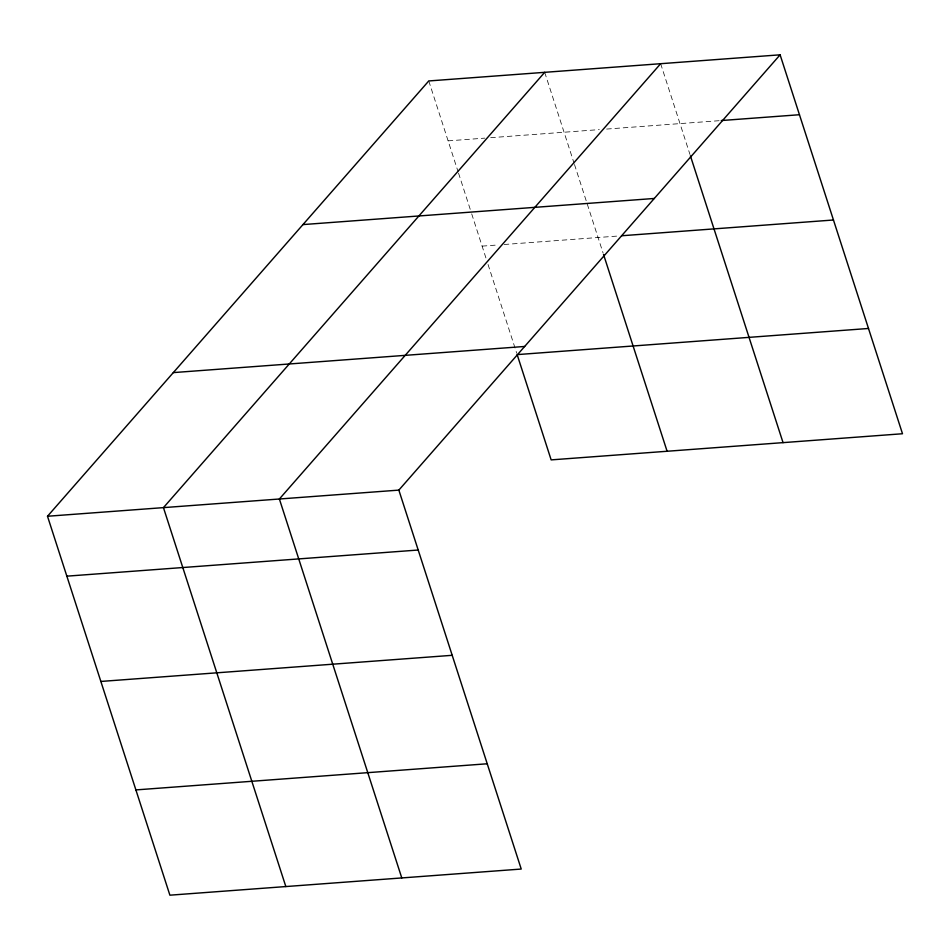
<?xml version="1.0" encoding="UTF-8"?>
<svg xmlns="http://www.w3.org/2000/svg" width="950" height="950" viewBox="0 0 950 950"><rect width="100%" height="100%" fill="white"/><g stroke="black" fill="none" stroke-linecap="round" stroke-linejoin="round"><path stroke-width="0.71" stroke-dasharray="4.75 3.56" d="M448.115 140.861L484.809 138.13M490.675 137.691L599.284 129.616M606.622 129.069L719.815 120.65M482.125 246.133L498.263 244.934M504.129 244.506L618.604 235.98M660.654 63.697L689.973 154.494M544.706 72.319L574.038 163.115M574.489 164.516L603.072 253.009M428.771 80.952L458.09 171.736M458.541 173.149L471.236 212.444M471.699 213.857L486.21 258.816M488.039 264.456L516.705 353.198"/><path stroke-width="1.43" d="M780.104 54.815L398.846 490.117L521.229 869.048L169.896 895.185L47.5 516.254L428.771 80.952L780.104 54.815L902.5 433.746L551.154 459.883L517.156 354.611L868.502 328.474M544.706 72.319L163.447 507.633L285.831 886.564M660.654 63.697L279.383 498.999L401.779 877.943M721.299 120.543L799.461 114.724M302.943 224.592L654.289 198.467M621.549 235.766L833.459 219.996M173.316 372.602L524.661 346.465M47.5 516.254L398.846 490.117M66.856 576.163L418.19 550.026M100.854 681.447L452.2 655.31M135.886 789.913L487.231 763.776M690.424 155.895L783.049 442.641M603.523 254.422L667.102 451.262"/></g></svg>
